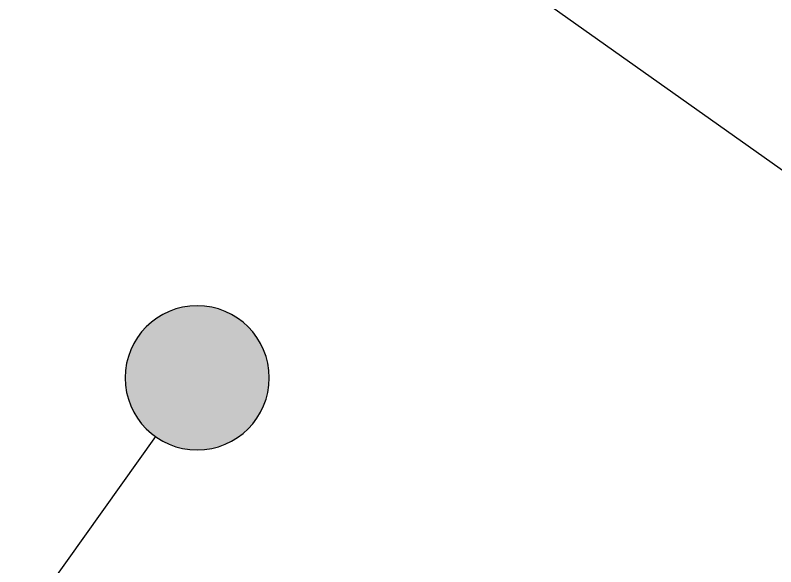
# Model space of a CAD drawing. Header units: metres. Extents: x 307927 to 319454, y 7427883 to 7434056.
# Drawn here: x 308877.26 to 308886.06, y 7432918.41 to 7432924.79 of the extents above; entities that cross this region are included whole.
import ezdxf
from ezdxf.enums import TextEntityAlignment as Align

# ---------------------------------------------------------------- set-up
doc = ezdxf.new("R2010")
doc.units = ezdxf.units.M
doc.header["$LTSCALE"] = 10
doc.layers.get('0').update_dxf_attribs({"color": 255})
doc.layers.add('Jundiai - Layout MRS_v4_2013-mod$0$X-VIA-A-REMANEJAR', color=2, linetype='Continuous')
doc.layers.add('U-HZ-AMV', color=3, linetype='Continuous')
doc.styles.add('ARIAL', font='arial.ttf')

# ---------------------------------------------------------------- blocks, each defined once
blk = doc.blocks.new('AMV 1_18.5 - METADE')
at = {"layer": 'U-HZ-AMV', "ltscale": 5}
blk.add_hatch(color=256, dxfattribs=at).paths.add_polyline_path([(-31.4418, -3.0662, 1), (-33.1085, -3.0662, 1)])
blk.add_line((-32.2751, -2.2329), (-32.2751, 0), dxfattribs=at)
blk.add_circle((-32.2751, -3.0662), 0.8333, dxfattribs=at)
at = {"layer": 'U-HZ-AMV', "style": 'ARIAL'}
blk.add_attdef('1:18,5', text='', height=2, dxfattribs=at).set_placement((0, 3), align=Align.MIDDLE_CENTER)
blk = doc.blocks.new('ACAD_Jundiai-plataforma-acucar_Rn_2020 09 10 - GEOFERENCIADO')
at = {"layer": 'Jundiai - Layout MRS_v4_2013-mod$0$X-VIA-A-REMANEJAR', "lineweight": 30}
blk.add_lwpolyline([(309208.4934, 7432692.3181), (309133.4108, 7432746.2909, 0.00166), (309117.1222, 7432757.918), (309045.8005, 7432808.4722, -0.003106), (309015.6634, 7432830.1165), (308973.9367, 7432860.4789, 0.003134), (308943.2555, 7432882.5114), (308848.5473, 7432949.6263, -0.002246), (308826.7206, 7432965.2417), (308801.6991, 7432983.313, 0.001645), (308785.5858, 7432994.8702), (308722.1383, 7433040.0618, -0.032125), (308618.0231, 7433124.7979), (308599.7976, 7433141.6873, -0.030568), (308545.3207, 7433198.7395), (308520.8305, 7433227.7449, -0.032676), (308501.7752, 7433253.5604), (308130.8211, 7433831.6189)], format="xyb", dxfattribs=at)
at = {"xscale": -0.9999999999999999, "rotation": 144.5197151301096}
blk.add_blockref('AMV 1_18.5 - METADE', (308903.8688, 7432899.3664), dxfattribs=at)

msp = doc.modelspace()

# ---------------------------------------------------------------- block references
msp.add_blockref('ACAD_Jundiai-plataforma-acucar_Rn_2020 09 10 - GEOFERENCIADO', (0, 0))
at = {"xscale": -1, "rotation": 144.5197151306772}
msp.add_blockref('AMV 1_18.5 - METADE', (308903.8688, 7432899.3664), dxfattribs=at)

doc.saveas('drawing.dxf')
